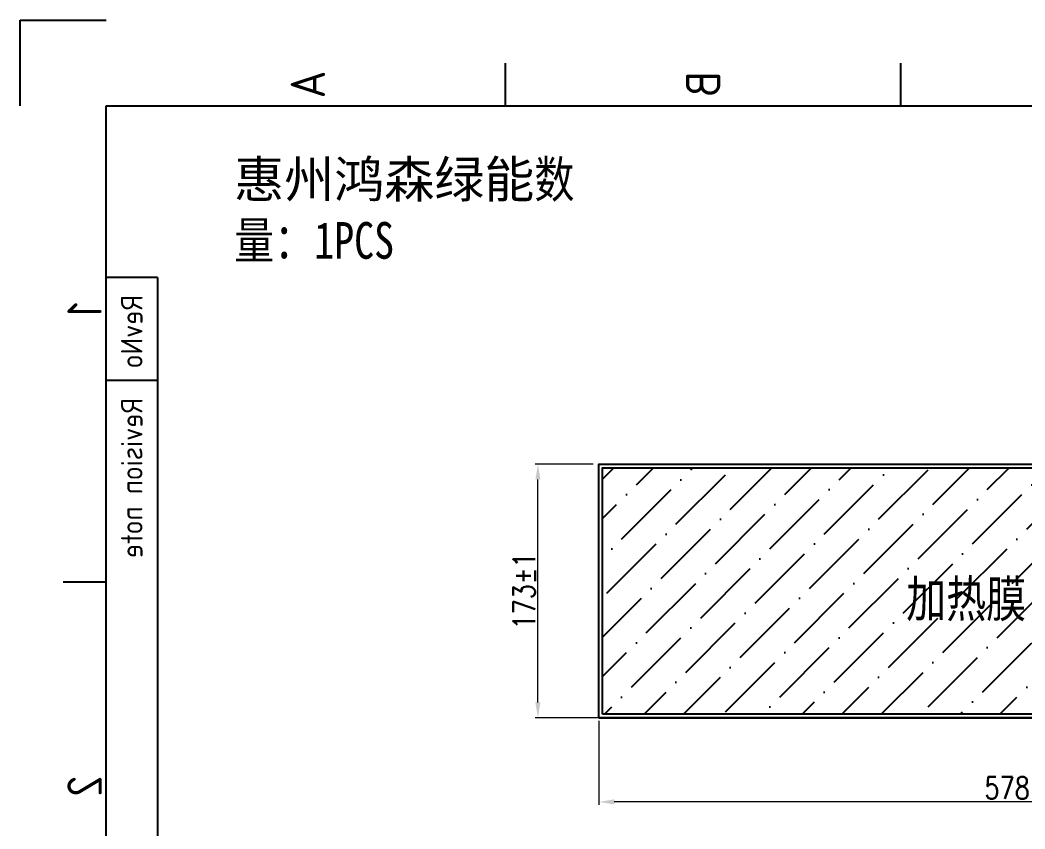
# Model space of a CAD drawing. Header units: millimetres. Extents: x 968 to 6118, y -423 to 1223.
# Drawn here: x 2580 to 3265, y 348 to 900 of the extents above; entities that cross this region are included whole.
import ezdxf
from ezdxf.enums import TextEntityAlignment as Align

# ---------------------------------------------------------------- set-up
doc = ezdxf.new("R2010")
doc.units = ezdxf.units.MM
doc.header["$LTSCALE"] = 30
doc.header["$PDMODE"] = 3
doc.header["$PDSIZE"] = 0.3
doc.layers.get('0').update_dxf_attribs({"linetype": 'CONTINUOUS'})
doc.layers.get('Defpoints').update_dxf_attribs({"linetype": 'CONTINUOUS'})
for name, color, linetype in [('FRAME 025', 7, 'CONTINUOUS'), ('FRAME 050', 6, 'CONTINUOUS'), ('FRAME 070', 5, 'CONTINUOUS'), ('FRAME 200', 8, 'CONTINUOUS')]:
    doc.layers.add(name, color=color, linetype=linetype)
doc.styles.add('ISO Proportional', font='isocp')
doc.styles.get("Standard").update_dxf_attribs({"font": 'simplex.shx', "width": 0.8})
doc.dimstyles.new('YanXiu', dxfattribs={"dimscale": 2, "dimtxt": 2, "dimasz": 2.2, "dimexe": 0.66, "dimexo": 0.66, "dimgap": 0.66, "dimtad": 1, "dimtoh": 1, "dimdsep": 46, "dimtxsty": 'Standard', "dimcen": 0.5, "dimclrd": 1, "dimclre": 1, "dimclrt": 4, "dimazin": 2, "dimtfac": 1, "dimtmove": 0, "dimatfit": 3, "dimfxl": 1, "dimlwd": 5, "dimlwe": 5, "dimarcsym": 0})

# ---------------------------------------------------------------- blocks, each defined once
blk = doc.blocks.new('*D60')
at = {"color": 3, "lineweight": 5}
for p, q in [((2970.54, 596.73), (2931.01, 596.73)), ((2932.99, 434.23), (2932.99, 586.23)), ((2973.54, 423.73), (2931.01, 423.73))]:
    blk.add_line(p, q, dxfattribs=at)
at = {"color": 3}
for points in [[(2934.74, 586.23), (2931.24, 586.23), (2932.99, 596.73)], [(2931.24, 434.23), (2934.74, 434.23), (2932.99, 423.73)]]:
    blk.add_solid(points, dxfattribs=at)
at = {"layer": 'Defpoints', "color": 0}
for p in [(2932.99, 596.73), (2972.52, 596.73), (2975.52, 423.73)]:
    blk.add_point(p, dxfattribs=at)
at = {"color": 0, "insert": (2923.51, 510.23), "char_height": 15, "attachment_point": 5, "rotation": 90}
blk.add_mtext('173%%P1', dxfattribs=at)
blk = doc.blocks.new('*D61')
at = {"color": 3, "lineweight": 5}
for p, q in [((2974.52, 421.75), (2974.52, 364.4)), ((3552.52, 421.75), (3552.52, 364.4)), ((3542.02, 366.38), (2985.02, 366.38))]:
    blk.add_line(p, q, dxfattribs=at)
at = {"color": 3}
for points in [[(2985.02, 368.13), (2985.02, 364.63), (2974.52, 366.38)], [(3542.02, 364.63), (3542.02, 368.13), (3552.52, 366.38)]]:
    blk.add_solid(points, dxfattribs=at)
at = {"layer": 'Defpoints', "color": 0}
for p in [(2974.52, 423.73), (3552.52, 423.73), (2974.52, 366.38)]:
    blk.add_point(p, dxfattribs=at)
at = {"color": 0, "insert": (3263.52, 375.86), "char_height": 15, "attachment_point": 5}
blk.add_mtext('578%%P1', dxfattribs=at)

msp = doc.modelspace()

# ---------------------------------------------------------------- hatches: boundary and pattern name
h = msp.add_hatch()
h.set_pattern_fill('ANSI36', color=3, scale=6, style=0)
h.set_pattern_definition([(45, (5603.237, 572.563), (10.10279, 37.04356), [47.625, -9.525, 0, -9.525])])
h.paths.add_polyline_path([(2977.022, 426.231), (2977.022, 594.231), (3550.695, 594.231), (3550.695, 426.231)])
h.paths.add_polyline_path([(3273.52, 478.281), (3177.669, 478.281), (3177.669, 523.603), (3273.52, 523.603)], flags=24)
h.paths.add_polyline_path([(3273.52, 478.281), (3177.669, 478.281), (3177.669, 523.603), (3273.52, 523.603)], flags=24)

# ---------------------------------------------------------------- linework, layer by layer
msp.add_lwpolyline([(3552.522, 423.731), (2974.522, 423.731), (2974.522, 596.731), (3552.522, 596.731), (3552.522, 423.731), (2974.522, 423.731)], close=True)
at = {"color": 0}
msp.add_lwpolyline([(2977.022, 426.231), (2977.022, 594.231), (3550.695, 594.231), (3550.695, 426.231)], close=True, dxfattribs=at)
at = {"layer": 'FRAME 050'}
for p, q in [((2910.887, 840.984), (2910.887, 870.255)), ((3180.185, 840.984), (3180.185, 870.255))]:
    msp.add_line(p, q, dxfattribs=at)
msp.add_lwpolyline([(2638.662, 516.198), (2609.39, 516.198)], dxfattribs=at)
at = {"layer": 'FRAME 070'}
for p, q in [((2638.662, -364.38), (2638.662, 840.984)), ((2638.662, 840.984), (4260.304, 840.984)), ((2673.787, 723.898), (2673.787, -364.38))]:
    msp.add_line(p, q, dxfattribs=at)
for points in [[(2673.787, 723.898), (2638.662, 723.898)], [(2673.787, 653.646), (2638.662, 653.646)]]:
    msp.add_lwpolyline(points, dxfattribs=at)
at = {"layer": 'FRAME 200'}
for p, q in [((2580.119, 840.984), (2580.119, 899.527)), ((2580.119, 899.527), (2638.662, 899.527))]:
    msp.add_line(p, q, dxfattribs=at)

# ---------------------------------------------------------------- texts
at = {"char_height": 25, "attachment_point": 1}
for s, width, heights, insert in [('{\\fSimHei|b0|i0|c134|p49;\\fSimSun|b1|i0|c134|p2;\\W1;惠州鸿森绿能\\fSimHei|b0|i0|c134|p49;\\W0.8;数量：1PCS', 232.82383, [-78.091], (2725.975, 803.455)), ('{\\f宋体|b0|i0|c134|p2;加热膜}', 196.20846, [-32.821], (3183.919, 517.353))]:
    msp.add_mtext_dynamic_manual_height_columns(s, width=width, gutter_width=1, heights=heights, dxfattribs=dict(at, insert=insert))
at = {"layer": 'FRAME 025', "style": 'ISO Proportional', "text_generation_flag": 2}
for s, height, p in [('RevNo', 14.6358, (2656.225, 712.189)), ('Revision note', 14.63576, (2656.225, 641.937))]:
    msp.add_text(s, height=height, rotation=450, dxfattribs=at).set_placement(p, align=Align.MIDDLE_LEFT)
at = {"layer": 'FRAME 050', "style": 'ISO Proportional', "text_generation_flag": 2}
for s, p in [('A', (2776.238, 855.619)), ('B', (3045.536, 855.619)), ('1', (2624.026, 701.944)), ('2', (2624.026, 377.158))]:
    msp.add_text(s, height=23.417, rotation=450, dxfattribs=at).set_placement(p, align=Align.MIDDLE)

# ---------------------------------------------------------------- dimensions: what is measured, and where the dimension line sits
dim = msp.add_linear_dim(base=(2932.994, 596.731), p1=(2975.522, 423.731), p2=(2972.522, 596.731), angle=90, text='<>%%P1', dimstyle='YanXiu', override={"dimscale": 3, "dimtxt": 5, "dimasz": 3.5, "dimclrd": 3, "dimclre": 3, "dimclrt": 0})
dim.commit()
dim.dimension.update_dxf_attribs({"geometry": '*D60', "text_midpoint": (2923.514, 510.231)})
dim = msp.add_linear_dim(base=(2974.522, 366.38), p1=(3552.522, 423.731), p2=(2974.522, 423.731), text='<>%%P1', dimstyle='YanXiu', override={"dimscale": 3, "dimtxt": 5, "dimasz": 3.5, "dimclrd": 3, "dimclre": 3, "dimclrt": 0})
dim.commit()
dim.dimension.update_dxf_attribs({"geometry": '*D61', "text_midpoint": (3263.522, 375.86)})

doc.saveas('drawing.dxf')
